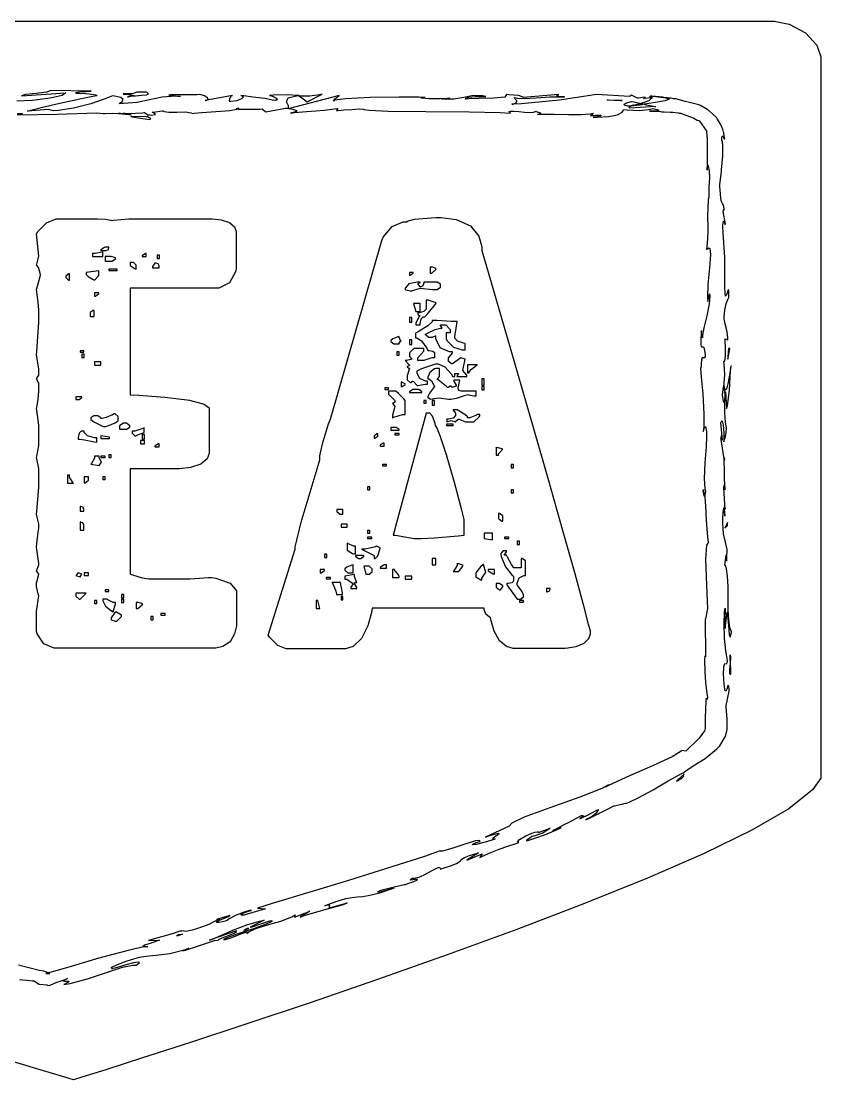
# Model space of a CAD drawing. Extents: x 114 to 248, y 19 to 327.
# Drawn here: x 179.5 to 240.2, y 19.1 to 99.5 of the extents above; entities that cross this region are included whole.
import ezdxf

# ---------------------------------------------------------------- set-up
doc = ezdxf.new("R2010")
doc.units = 0
doc.header["$MEASUREMENT"] = 0

msp = doc.modelspace()

# ---------------------------------------------------------------- linework, layer by layer
at = {"color": 40}
msp.add_lwpolyline([(128.094, 99.5193), (236.325, 99.5193), (236.704, 99.5193), (237.845, 99.2851), (239.089, 98.6427), (239.932, 97.6891), (240.242, 96.8128), (240.242, 96.5207), (240.242, 42.2974), (240.242, 42.2974), (240.242, 42), (239.603, 41.1067), (237.803, 39.6804), (235.002, 38.0601), (231.372, 36.2906), (227.076, 34.4138), (222.282, 32.4735), (217.154, 30.5125), (211.861, 28.575), (206.567, 26.705), (201.439, 24.9425), (196.645, 23.3329), (192.348, 21.9191), (188.718, 20.745), (185.918, 19.852), (184.117, 19.2857), (183.48, 19.0858), (183.48, 19.0858), (183.48, 19.0858), (182.813, 19.2829), (180.931, 19.8424), (178.007, 20.7243)], dxfattribs=at)
at = {"color": 232}
for points in [[(179.377, 26.6995), (179.587, 26.6926), (179.928, 26.6664), (180.342, 26.6182), (180.482, 26.5989), (180.835, 26.3522), (180.905, 26.344), (181.451, 26.2916), (181.504, 26.2819), (181.645, 26.2461), (181.681, 26.2819), (181.741, 26.3095), (182.164, 26.4763), (182.835, 26.7147), (183.021, 26.7753), (182.954, 26.7491), (182.754, 26.6568), (182.699, 26.6003), (182.783, 26.5851), (182.932, 26.5865), (183.075, 26.5837), (183.14, 26.5534), (183.052, 26.4721), (182.818, 26.3536), (182.739, 26.3178), (183.213, 26.4046), (184.62, 26.7725), (186.046, 27.2576), (187.194, 27.6435), (187.979, 27.7992), (188.243, 27.7992), (188.306, 27.8391), (188.481, 27.9907), (188.372, 28.0334), (188.022, 27.9728), (187.541, 27.8474), (187.034, 27.7027), (186.61, 27.5759), (186.377, 27.5125), (186.425, 27.5456), (186.443, 27.5525), (186.42, 27.5511), (186.343, 27.6145), (186.808, 27.8391), (187.559, 28.123), (188.123, 28.3104), (188.313, 28.3628), (188.474, 28.4082), (188.979, 28.4786), (189.755, 28.5447), (190.788, 28.6963), (191.874, 28.9581), (192.228, 29.0683), (192.174, 29.0518), (191.823, 28.9099), (191.771, 28.8919), (191.991, 28.936), (193.044, 29.2985), (194.186, 29.6595), (194.451, 29.7036), (194.547, 29.7753), (194.884, 29.9338), (195.327, 30.0839), (195.685, 30.2204), (195.85, 30.3554), (195.862, 30.4092), (193.815, 29.7036), (194.033, 29.7835), (194.673, 30.0605), (195.575, 30.4629), (196.628, 30.8653), (197.611, 31.1506), (197.944, 31.2208), (197.908, 31.1947), (197.506, 30.9838), (196.982, 30.7358), (196.886, 30.6917), (197.035, 30.7192), (197.714, 30.9397), (198.393, 31.1588), (198.544, 31.185), (198.526, 31.1065), (198.108, 30.9108), (197.133, 30.569), (195.943, 30.1749), (195.13, 29.869), (194.874, 29.7394), (195.03, 29.7574), (195.491, 29.9062), (196.191, 30.168), (196.674, 30.3306), (196.658, 30.2176), (196.638, 30.1983), (196.788, 30.3223), (197.335, 30.5773), (198.221, 30.8501), (199.233, 31.1506), (200.051, 31.473), (200.308, 31.6095), (200.272, 31.4331), (200.332, 31.4592), (200.773, 31.6494), (201.32, 31.8561), (201.436, 31.8905), (200.695, 31.4331), (200.986, 31.575), (202.489, 32.0063), (203.976, 32.4032), (204.258, 32.5258), (204.075, 32.4666), (203.521, 32.293), (203.105, 32.1813), (202.924, 32.1593), (202.896, 32.1951), (202.93, 32.2612), (202.944, 32.3233), (202.85, 32.3522), (202.635, 32.3288), (202.565, 32.315), (202.796, 32.4087), (203.502, 32.6678), (204.159, 32.8621), (204.637, 32.9503), (205.034, 32.9847), (205.45, 33.0206), (205.988, 33.1088), (206.744, 33.303), (207.555, 33.5607), (207.822, 33.6544), (207.709, 33.6117), (207.363, 33.5084), (206.856, 33.3816), (206.567, 33.3471), (206.71, 33.4546), (206.764, 33.478), (206.93, 33.5221), (207.825, 33.7482), (208.598, 33.9204), (208.704, 33.9369), (208.86, 33.9921), (209.327, 34.1629), (209.594, 34.2773), (209.605, 34.3118), (209.456, 34.2994), (209.247, 34.2704), (209.074, 34.2553), (209.037, 34.287), (209.182, 34.3738), (209.233, 34.3958), (209.369, 34.4069), (209.775, 34.5033), (210.216, 34.7004), (210.675, 34.9567), (211.124, 35.18), (211.278, 35.2419), (211.35, 35.1014), (211.542, 35.1593), (212.117, 35.3508), (212.56, 35.5286), (212.781, 35.6567), (212.888, 35.7586), (212.981, 35.8567), (213.169, 35.971), (213.555, 36.1237), (214.069, 36.2864), (214.242, 36.3361), (213.36, 35.771), (214.525, 36.2659), (214.348, 35.9833), (214.55, 36.0796), (215.163, 36.3541), (215.816, 36.6145), (216.476, 36.842), (217.102, 37.0445), (217.311, 37.1119), (217.281, 37.1119), (217.19, 37.174), (217.35, 37.3422), (217.782, 37.5888), (218.299, 37.8202), (218.476, 37.8876), (218.529, 37.9028), (218.695, 37.9374), (218.782, 37.9388), (218.792, 37.9155), (218.783, 37.889), (218.81, 37.8823), (218.93, 37.9194), (219.2, 38.0199), (219.556, 38.1593), (219.674, 38.2062), (219.595, 38.1455), (219.127, 37.8368), (218.448, 37.5984), (218.263, 37.5708), (218.254, 37.5543), (218.083, 37.4124), (217.892, 37.2717), (217.876, 37.254), (218.054, 37.2967), (218.582, 37.4632), (219.318, 37.7349), (219.994, 38.0132), (220.39, 38.184), (220.522, 38.2404), (220.468, 38.2242), (219.921, 38.0393), (219.887, 38.0298), (219.887, 38.0298), (220.234, 38.2062), (220.847, 38.523), (220.979, 38.5932), (221.12, 38.6651), (221.737, 38.9819), (222.074, 39.1583), (222.074, 39.1583), (222.112, 39.1654), (222.24, 39.128), (221.994, 38.9558), (221.933, 38.9117), (222.048, 38.9654), (222.557, 39.2247), (223.176, 39.5386), (223.344, 39.6173), (223.321, 39.5827), (223.264, 39.4712), (223.158, 39.3224), (222.906, 39.1266), (222.522, 38.9075), (222.39, 38.8415), (222.39, 38.8415), (222.721, 39.0013), (223.316, 39.3002), (223.449, 39.3707), (223.581, 39.4324), (224.177, 39.7288), (224.507, 39.8999), (224.507, 39.8999), (224.569, 39.8999), (224.759, 39.9478), (225.124, 40.0417), (225.41, 40.1091), (225.425, 40.0773), (225.425, 40.0763), (225.677, 40.1697), (226.412, 40.5253), (227.498, 41.1261), (228.65, 41.7932), (229.534, 42.2864), (229.835, 42.4395), (229.851, 42.4575), (230.005, 42.5813), (230.284, 42.7743), (230.364, 42.8265), (230.548, 42.9426), (231.453, 43.5021), (232.34, 44.2214), (232.517, 44.414), (232.561, 44.468), (232.974, 45.1376), (233.01, 45.2258), (233.026, 45.2699), (233.116, 45.7137), (233.116, 45.8611), (233.116, 45.9412), (233.116, 46.1186), (233.116, 46.1779), (233.116, 46.5145), (233.054, 47.4045), (233.046, 47.5188), (233.292, 48.6131), (233.288, 48.708), (233.258, 48.9906), (233.211, 49.0608), (233.154, 48.9437), (233.092, 48.7549), (233.031, 48.6131), (232.968, 48.6336), (232.913, 48.9356), (232.876, 49.4605), (232.869, 49.6355), (232.859, 49.8507), (232.872, 50.4941), (232.956, 50.7076), (233.066, 50.7037), (233.143, 50.8536), (233.15, 50.9062), (233.119, 51.0992), (233.033, 51.6791), (232.93, 52.6397), (232.893, 53.7393), (232.935, 54.6336), (232.974, 54.9271), (232.974, 54.7204), (232.96, 54.0992), (232.964, 53.4995), (232.974, 53.3756), (232.974, 53.3756), (233.116, 54.6104), (233.15, 54.3595), (233.229, 53.6014), (233.291, 52.9124), (233.353, 52.7209), (233.446, 53.0793), (233.469, 53.1992), (233.416, 53.2183), (233.324, 53.4568), (233.245, 54.0262), (233.214, 54.8047), (233.203, 55.6867), (233.193, 56.5686), (233.16, 57.3472), (233.083, 57.9162), (232.99, 58.1547), (232.94, 58.1723), (233.046, 58.9841), (233.046, 58.9195), (233.062, 58.7252), (233.08, 58.5502), (233.08, 58.4909), (233.113, 58.7086), (233.13, 59.3757), (233.004, 59.9239), (232.846, 60.5607), (232.788, 61.4165), (232.797, 61.7001), (232.803, 61.8201), (232.829, 62.1785), (232.872, 62.508), (232.922, 62.6195), (232.967, 62.4872), (232.974, 62.4417), (232.869, 64.0292), (232.869, 64.1022), (232.916, 64.3213), (232.946, 64.0221), (232.94, 63.923), (232.904, 66.3582), (232.904, 66.3222), (232.886, 66.4104), (232.78, 67.0676), (232.674, 67.7429), (232.657, 67.8395), (232.663, 67.8917), (232.693, 68.0462), (232.709, 67.9277), (232.726, 67.7305), (232.763, 67.6973), (232.763, 67.6973), (232.657, 69.0383), (232.665, 69.0728), (232.753, 69.1596), (232.828, 68.8414), (232.869, 68.2502), (232.875, 67.7305), (232.869, 67.5569), (232.908, 67.6575), (233.005, 67.9662), (233.063, 68.2971), (233.065, 68.5987), (233.032, 68.9197), (232.986, 69.3099), (232.952, 69.814), (232.952, 70.4854), (232.989, 71.1482), (233.01, 71.3673), (233.08, 70.0966), (233.15, 70.3005), (233.295, 71.4816), (233.389, 72.9809), (233.433, 73.3418), (233.416, 73.2882), (233.383, 73.1213), (233.32, 72.7699), (233.245, 72.3593), (233.168, 71.9624), (233.09, 71.6499), (233.015, 71.4925), (232.952, 71.5627), (232.909, 71.8386), (232.904, 71.9307), (232.912, 72.0369), (232.938, 72.6641), (232.895, 73.4674), (232.869, 73.6604), (232.893, 73.6604), (232.964, 73.7969), (233, 74.1673), (232.997, 74.7173), (232.979, 75.2217), (232.974, 75.3883), (233.186, 75.3181), (233.175, 75.4655), (233.127, 75.9079), (233.058, 76.2536), (232.982, 76.5182), (232.919, 76.7814), (232.904, 76.8696), (232.909, 77.0488), (232.953, 77.5864), (233.04, 78.044), (233.146, 78.329), (233.227, 78.4793), (233.256, 78.529), (233.258, 78.6486), (233.253, 79.0056), (233.226, 79.1393), (233.18, 79.0483), (233.124, 78.8554), (233.063, 78.679), (233.008, 78.6377), (232.964, 78.8539), (232.941, 79.2977), (232.94, 79.4452), (232.956, 79.834), (232.948, 81.5633), (232.832, 83.4334), (232.797, 83.8909), (232.804, 84.001), (232.85, 84.3305), (232.904, 84.2617), (232.956, 84.0602), (233.007, 84.0906), (233.01, 84.1015), (232.833, 85.0554), (232.833, 85.0953), (232.868, 85.2138), (232.904, 85.174), (232.904, 85.1598), (232.895, 85.2551), (232.839, 85.5334), (232.762, 85.659), (232.684, 85.8711), (232.629, 86.3438), (232.621, 86.5008), (232.585, 86.5449), (232.563, 87.0754), (232.665, 87.9217), (232.693, 88.1242), (232.701, 88.222), (232.788, 89.2888), (232.797, 89.3932), (232.797, 89.5533), (232.797, 89.91), (232.797, 90.0285), (232.797, 90.1086), (232.771, 90.3206), (232.763, 90.3471), (232.727, 90.4875), (232.727, 90.6639), (232.733, 90.7009), (232.78, 90.8057), (232.824, 90.7521), (232.833, 90.7341), (232.833, 90.7175), (232.869, 90.6776), (232.869, 90.6639), (232.869, 90.5937), (232.877, 90.5852), (232.93, 90.5852), (232.94, 90.5937), (232.93, 90.6544), (232.904, 90.836), (232.877, 91.0001), (232.869, 91.0526), (232.859, 91.0788), (232.806, 91.2827), (232.797, 91.2992), (232.788, 91.3172), (232.727, 91.4619), (232.727, 91.5099), (232.7, 91.5719), (232.4, 92.0764), (232.374, 92.111), (232.312, 92.1907), (231.757, 92.7104), (231.705, 92.7446), (231.651, 92.7806), (231.096, 93.1072), (231.033, 93.1333), (230.963, 93.1609), (230.055, 93.3993), (229.941, 93.4159), (229.941, 93.4159), (229.693, 93.4956), (229.234, 93.6103), (229.129, 93.6265), (229.049, 93.6265), (228.872, 93.6625), (228.812, 93.6625), (228.75, 93.6625), (228.582, 93.69), (228.564, 93.6985), (228.502, 93.6985), (228.317, 93.7327), (228.317, 93.7327), (228.418, 93.7175), (228.71, 93.6004), (228.414, 93.4681), (227.682, 93.3358), (226.995, 93.2367), (226.766, 93.2035), (226.862, 93.187), (227.664, 93.037), (227.718, 93.0271), (225.742, 92.921), (225.721, 92.9238), (225.672, 93.001), (225.945, 93.1072), (226.024, 93.1333), (225.989, 93.1252), (225.698, 93.0727), (225.672, 93.0631), (225.585, 93.0727), (225.327, 93.1291), (225.297, 93.2134), (225.498, 93.3111), (225.76, 93.3923), (225.848, 93.4159), (225.909, 93.4074), (226.5, 93.2836), (226.554, 93.2737), (226.676, 93.3097), (227.201, 93.4861), (227.408, 93.6886), (227.401, 93.6985), (227.365, 93.69), (226.827, 93.6364), (226.766, 93.6265), (226.8, 93.6364), (226.906, 93.7327), (226.906, 93.7327), (226.888, 93.7426), (226.698, 93.7246), (226.386, 93.672), (226.307, 93.6625), (225.848, 93.9091), (225.742, 93.8029), (223.168, 93.9451), (222.709, 93.8844), (220.384, 93.5221), (217.514, 93.2311), (216.782, 93.2035), (216.867, 93.2243), (217.117, 93.3319), (217.139, 93.4558), (217.034, 93.5867), (216.983, 93.7038), (216.994, 93.7327), (217.164, 93.6819), (217.712, 93.6445), (218.616, 93.6847), (219.653, 93.7588), (220.49, 93.7824), (220.769, 93.7687), (220.663, 93.774), (220.344, 93.8057), (220.186, 93.8569), (220.212, 93.9077), (220.311, 93.9394), (220.346, 93.9451), (217.628, 93.7327), (217.628, 93.7341), (217.285, 93.8788), (216.535, 93.9285), (216.359, 93.9451), (216.362, 93.9437), (216.25, 93.7563), (215.415, 93.6763), (214.275, 93.6431), (213.508, 93.617), (213.254, 93.5923), (213.246, 93.6046), (213.277, 93.6763), (213.501, 93.7521), (213.987, 93.8004), (214.6, 93.8086), (214.806, 93.8029), (214.574, 93.847), (213.859, 93.8611), (213.112, 93.7288), (212.365, 93.5909), (211.65, 93.5895), (211.42, 93.6265), (211.578, 93.6265), (212.019, 93.6544), (212.055, 93.6625), (211.873, 93.6378), (211.321, 93.6142), (210.498, 93.6184), (209.906, 93.6625), (209.867, 93.7327), (209.867, 93.7327), (210.185, 93.7327), (209.693, 93.7412), (208.22, 93.7436), (206.008, 93.7122), (204.147, 93.6198), (203.314, 93.5221), (203.236, 93.4501), (203.229, 93.4572), (203.381, 93.6502), (203.623, 93.8569), (203.659, 93.8749), (199.778, 92.8508), (199.81, 92.8744), (199.8, 93.0963), (199.645, 93.4021), (199.767, 93.69), (200.408, 93.8583), (200.624, 93.8749), (200.492, 93.8844), (199.707, 93.9147), (198.64, 93.8925), (198.367, 93.8749), (198.438, 93.8678), (198.646, 93.799), (198.878, 93.6681), (198.951, 93.5426), (198.803, 93.4861), (198.754, 93.4861), (198.571, 93.5246), (198.02, 93.6322), (197.586, 93.6942), (197.093, 93.7493), (196.408, 93.8417), (196.18, 93.8749), (196.231, 93.8678), (196.379, 93.774), (196.241, 93.6184), (195.852, 93.478), (195.436, 93.4159), (195.298, 93.4159), (195.331, 93.4339), (195.355, 93.6459), (195.487, 93.8622), (195.545, 93.8749), (193.463, 93.4861), (193.522, 93.4942), (193.694, 93.5729), (193.652, 93.7024), (193.417, 93.8389), (193.162, 93.9271), (193.076, 93.9451), (193.076, 93.9451), (192.874, 93.9161), (192.184, 93.9147), (191.349, 93.92), (190.853, 93.919), (190.712, 93.9091), (191.594, 93.8029), (191.245, 93.8142), (190.196, 93.7465), (189.252, 93.5535), (188.313, 93.3524), (187.279, 93.2699), (186.936, 93.2737), (186.992, 93.2889), (187.146, 93.3827), (187.245, 93.5577), (187.065, 93.7313), (186.599, 93.8308), (186.443, 93.8389), (186.311, 93.7867), (185.812, 93.5937), (184.784, 93.2476), (183.467, 92.9171), (182.341, 92.7365), (181.963, 92.7104), (181.574, 92.8165), (179.987, 92.6744), (180.233, 92.7544), (181.016, 92.9626), (182.434, 93.3016), (183.95, 93.6279), (184.945, 93.8209), (185.279, 93.8749), (185.17, 93.8886), (184.847, 93.9408), (184.661, 93.9849), (184.395, 94.0082), (183.894, 94.0153), (183.727, 94.0153), (183.703, 94.0209), (183.648, 94.0883), (183.956, 94.1433), (184.42, 94.1793), (184.719, 94.1917), (184.82, 94.1917), (181.751, 94.2619), (181.751, 94.2619), (181.443, 94.1172), (180.639, 94.0248), (179.836, 93.9451), (179.528, 93.8389), (179.528, 93.8389), (182.879, 94.0855), (182.884, 94.0774), (182.602, 93.8773), (181.693, 93.6625), (180.353, 93.5013), (179.178, 93.4448)], [(179.202, 92.4098), (182.266, 92.4595), (185.208, 92.5601), (185.738, 92.498), (185.87, 92.516), (186.443, 92.5382), (186.945, 92.5079), (187.042, 92.498), (187.007, 92.498), (186.928, 92.498), (186.902, 92.498), (186.954, 92.498), (187.073, 92.498), (187.113, 92.498), (187.175, 92.4899), (187.683, 92.4278), (187.854, 92.4278), (187.801, 92.4373), (187.363, 92.498), (187.219, 92.498), (187.632, 92.498), (188.718, 92.5601), (188.877, 92.5682), (189.125, 92.3918), (189.125, 92.3918), (189.265, 92.3918), (189.265, 92.3918), (189.37, 92.3809), (189.697, 92.4197), (189.512, 92.5738), (189.442, 92.6042), (189.52, 92.6137), (190.199, 92.7019), (190.253, 92.7104), (190.353, 92.6539), (190.725, 92.6028), (191.332, 92.6179), (191.973, 92.6264), (192.417, 92.5601), (192.546, 92.498), (192.651, 92.534), (193.209, 92.5809), (194.283, 92.644), (195.344, 92.7421), (195.88, 92.8426), (195.968, 92.921), (195.976, 92.9128), (196.042, 92.8744), (195.881, 92.8508), (195.828, 92.8508), (195.994, 92.8426), (197.652, 92.8342), (197.802, 92.8508), (198.085, 92.6401), (199.566, 92.921), (199.708, 92.9005), (200.138, 92.8275), (200.434, 92.7421), (200.394, 92.6497), (200.065, 92.5558), (199.955, 92.534), (200.261, 92.5682), (201.181, 92.6592), (201.885, 92.7104), (202.523, 92.7626), (203.295, 92.8522), (203.553, 92.8867), (203.447, 92.7446), (203.586, 92.7446), (204.005, 92.771), (204.611, 92.8204), (205.162, 92.8494), (205.467, 92.8426), (205.563, 92.8165), (205.933, 92.746), (207.388, 92.6881), (210.246, 92.662), (213.54, 92.6426), (215.893, 92.5848), (216.676, 92.534), (216.637, 92.5558), (216.54, 92.6497), (216.642, 92.691), (216.916, 92.6814), (217.297, 92.644), (217.72, 92.6028), (218.119, 92.5795), (218.427, 92.596), (218.568, 92.644), (218.582, 92.6744), (218.627, 92.6525), (218.776, 92.607), (218.955, 92.552), (218.983, 92.4966), (218.787, 92.4401), (218.722, 92.4278), (219.043, 92.4458), (220.013, 92.4553), (221.064, 92.4292), (222.001, 92.4292), (222.72, 92.4913), (222.956, 92.534), (222.956, 92.534), (222.849, 92.4154), (222.743, 92.3216), (222.743, 92.3216), (222.778, 92.3315), (223.122, 92.3671), (223.501, 92.3671), (223.555, 92.3576), (223.555, 92.3576), (223.453, 92.2874), (223.034, 92.2334), (222.956, 92.2154), (223.249, 92.2154), (224.132, 92.2708), (224.808, 92.4112), (225.139, 92.6042), (225.256, 92.7597), (225.285, 92.8165), (225.531, 92.782), (226.5, 92.7322), (227.329, 92.8426), (227.506, 92.8867), (227.572, 92.8673), (227.779, 92.8151), (227.947, 92.7544), (227.823, 92.7089), (227.373, 92.6786), (227.225, 92.6744), (227.462, 92.6744), (228.071, 92.6497), (228.177, 92.6401), (228.344, 92.6401), (228.793, 92.6137), (228.847, 92.6042), (229.005, 92.6042), (229.428, 92.5435), (229.482, 92.534), (229.587, 92.5174), (230.469, 92.2087), (230.54, 92.1812), (230.601, 92.1466), (230.848, 92.009), (230.989, 91.9607), (230.999, 91.9688), (231.007, 91.9522), (231.254, 91.6259), (231.282, 91.5818), (231.308, 91.5472), (231.519, 91.2386), (231.528, 91.229), (231.555, 91.1669), (231.607, 90.5235), (231.599, 90.4515), (231.599, 90.285), (231.599, 89.9086), (231.599, 89.7819), (231.599, 89.6137), (231.599, 89.1081), (231.599, 88.423), (231.599, 88.1944), (231.635, 88.6174), (231.685, 88.5102), (231.764, 88.1475), (231.779, 87.6046), (231.747, 86.9417), (231.734, 86.3205), (231.739, 86.1138), (231.705, 86.148), (231.688, 85.9317), (231.647, 85.2812), (231.628, 84.7273), (231.632, 84.3827), (231.647, 84.1431), (231.661, 83.9047), (231.659, 83.5642), (231.63, 83.0185), (231.581, 82.3764), (231.563, 82.1612), (231.739, 82.3034), (231.819, 82.2484), (231.856, 81.7894), (231.783, 80.7738), (231.669, 79.5002), (231.641, 78.5315), (231.669, 78.2105), (231.775, 78.8098), (231.804, 78.6239), (231.756, 78.0383), (231.577, 77.1342), (231.363, 76.2303), (231.253, 75.6528), (231.246, 75.4585), (231.246, 75.4585), (231.21, 75.5826), (231.184, 75.9629), (231.176, 76.0236), (231.159, 75.8529), (231.123, 75.3389), (231.119, 74.9653), (231.152, 74.8111), (231.21, 74.7808), (231.28, 74.7808), (231.353, 74.7145), (231.415, 74.4911), (231.453, 74.1331), (231.458, 74.0131), (231.448, 73.987), (231.363, 73.9278), (231.258, 73.9606), (231.174, 73.8353), (231.14, 73.4138), (231.14, 73.2716), (231.112, 73.1312), (231.152, 72.4863), (231.267, 71.1867), (231.363, 69.6958), (231.36, 68.6689), (231.316, 68.3327), (231.334, 68.3948), (231.389, 68.5793), (231.453, 68.7172), (231.509, 68.6361), (231.553, 68.3299), (231.563, 68.2265), (231.57, 67.9633), (231.527, 67.171), (231.435, 65.9652), (231.389, 64.7802), (231.432, 64.0235), (231.492, 63.7826), (231.483, 63.748), (231.437, 63.5702), (231.422, 63.5702), (231.437, 63.3483), (231.476, 62.6816), (231.537, 61.6095), (231.61, 60.609), (231.669, 60.0784), (231.705, 59.9362), (231.555, 59.7158), (231.487, 58.6507), (231.555, 56.6829), (231.635, 54.8873), (231.489, 54.1143), (231.458, 54.1154), (231.492, 51.223), (231.422, 51.2932), (231.417, 51.0011), (231.425, 50.1191), (231.474, 49.2746), (231.55, 48.6558), (231.614, 48.2794), (231.635, 48.1542), (231.63, 48.102), (231.581, 47.9474), (231.537, 48.0755), (231.528, 48.084), (231.519, 47.9171), (231.466, 46.5667), (231.458, 46.4605), (231.458, 46.3116), (231.458, 45.974), (231.458, 45.8611), (231.458, 45.8445), (231.458, 45.7909), (231.458, 45.7909), (231.458, 45.7549), (231.458, 45.7288), (231.422, 45.6696), (231.422, 45.6487), (231.395, 45.6046), (230.989, 45.0413), (230.929, 44.9792), (230.867, 44.9185), (230.081, 44.1494), (229.975, 44.0612), (229.694, 44.0972), (229.64, 44.045), (228.943, 43.6383), (227.788, 43.0925), (227.506, 42.9687), (227.232, 42.8459), (225.716, 42.1792), (224.164, 41.4609), (223.873, 41.311), (223.873, 41.3551), (224.076, 41.4609), (224.12, 41.4874), (223.594, 41.2143), (221.933, 40.55), (219.644, 39.7577), (217.705, 39.0469), (216.764, 38.5851), (216.57, 38.3466), (214.771, 37.5349), (214.939, 37.5931), (215.451, 37.7529), (215.76, 37.8217), (215.799, 37.7832), (215.67, 37.677), (215.476, 37.5447), (215.316, 37.4276), (215.294, 37.3641), (215.458, 37.3821), (215.511, 37.3944), (215.327, 37.3172), (214.751, 37.1327), (214.06, 36.9672), (213.76, 36.9535), (214.064, 37.109), (214.172, 37.1479), (214.348, 37.1821), (214.355, 37.1934), (214.31, 37.2745), (214.012, 37.2318), (213.537, 37.0967), (212.963, 36.9094), (212.372, 36.7136), (211.847, 36.5485), (211.467, 36.4561), (211.315, 36.467), (211.314, 36.4765), (210.131, 36.0634), (204.276, 34.2029), (198.56, 32.4831), (197.449, 32.1386), (198.049, 32.0669), (196.497, 31.6095), (196.434, 31.5998), (196.241, 31.5902), (196.175, 31.6398), (196.392, 31.7638), (196.839, 31.9195), (196.99, 31.9622), (196.85, 31.9553), (196.435, 31.8368), (195.836, 31.5874), (195.354, 31.3325), (195.156, 31.2222), (195.156, 31.185), (195.005, 31.1478), (194.55, 31.0472), (194.328, 31.0334), (194.389, 31.1051), (194.626, 31.2305), (194.936, 31.371), (195.216, 31.4937), (195.359, 31.5612), (195.286, 31.5461), (195.263, 31.5378), (194.345, 31.2567), (194.557, 31.2911), (194.447, 31.2429), (194.122, 31.0803), (193.754, 30.8956), (193.267, 30.6972), (192.675, 30.5029), (192.476, 30.445), (192.367, 30.4188), (192.035, 30.3596), (191.871, 30.3706), (191.805, 30.4009), (191.698, 30.3857), (191.665, 30.3747), (191.665, 30.3747), (191.558, 30.3706), (191.24, 30.2686), (191.135, 30.2328), (189.159, 29.6692), (190.007, 29.7036), (189.851, 29.6388), (189.371, 29.4735), (188.877, 29.3122), (188.727, 29.2227), (189.025, 29.2075), (189.125, 29.2103), (188.806, 29.1937), (187.613, 28.9209), (185.401, 28.32), (183.111, 27.6531), (181.787, 27.27), (181.364, 27.1639), (181.442, 27.1639), (181.62, 27.1639), (181.681, 27.1639), (181.627, 27.1818), (181.213, 27.332), (181.187, 27.3403), (180.869, 27.4023), (179.29, 27.795)], [(179.232, 92.498), (179.6, 92.498), (179.564, 92.4814), (179.184, 92.4595)]]:
    msp.add_lwpolyline(points, dxfattribs=at)
for points in [[(189.019, 94.1215), (188.835, 94.1296), (188.286, 94.1201), (188.083, 94.0551), (187.906, 93.9973), (187.416, 94.0043), (187.255, 94.0153), (187.255, 94.0153), (187.275, 93.974), (187.642, 93.9408), (188.009, 93.9024), (188.031, 93.8389), (188.031, 93.8389), (188.179, 93.8569), (188.631, 93.8939), (189.027, 93.9285), (189.171, 93.9892), (189.061, 94.0964), (189.019, 94.1215)], [(188.031, 93.8389), (187.915, 93.8389), (187.606, 93.7782), (187.572, 93.7687), (187.632, 93.7782), (187.93, 93.8389), (188.031, 93.8389)], [(202.354, 93.9793), (202.168, 93.9352), (201.422, 93.8308), (200.765, 93.8308), (200.624, 93.8389), (201.224, 93.3799), (202.354, 93.9793)], [(224.014, 93.5221), (224.084, 93.5397), (225.027, 93.5041), (225.142, 93.4861), (224.86, 93.4861), (224.119, 93.5136), (224.014, 93.5221)], [(227.225, 93.7687), (227.251, 93.7602), (227.365, 93.6872), (227.365, 93.6625), (227.389, 93.6696), (227.452, 93.7161), (227.281, 93.7616), (227.225, 93.7687)], [(227.295, 93.8389), (228.283, 93.7327), (228.229, 93.7426), (227.4, 93.8308), (227.295, 93.8389)], [(226.73, 93.2035), (226.676, 93.2035), (226.558, 93.2395), (226.519, 93.2395), (226.475, 93.2311), (226.034, 93.1072), (225.99, 93.0974), (226.05, 93.1072), (226.668, 93.1954), (226.73, 93.2035)], [(187.818, 92.2874), (187.963, 92.2609), (188.397, 92.1812), (188.907, 92.093), (189.252, 92.0598), (189.335, 92.111), (189.335, 92.111), (189.089, 92.2514), (188.965, 92.2433), (187.906, 92.2789), (187.818, 92.2874)], [(233.327, 74.6125), (233.256, 74.6827), (233.238, 74.6485), (233.194, 74.3797), (233.186, 73.9733), (233.186, 73.8367), (233.327, 74.6125)], [(232.869, 71.8605), (232.877, 71.7723), (232.938, 71.1648), (232.93, 70.5915), (232.904, 70.5196), (232.85, 70.6258), (232.78, 71.1246), (232.851, 71.7116), (232.869, 71.8605)], [(232.94, 66.252), (232.869, 66.3582), (232.876, 66.3085), (232.916, 66.1596), (232.94, 66.2298), (232.94, 66.252)], [(231.282, 63.923), (231.29, 63.8447), (231.362, 63.464), (231.386, 63.464), (231.377, 63.5522), (231.346, 63.8528), (231.282, 63.923), (231.282, 63.923)], [(232.904, 62.4417), (232.94, 61.9125), (232.94, 62.0448), (232.912, 62.4156), (232.904, 62.4417)], [(233.15, 61.2069), (233.15, 61.4193), (232.94, 60.9946), (233.15, 61.2069)], [(233.398, 49.9181), (233.398, 50.2804), (233.363, 51.0949), (233.363, 51.3652), (233.373, 51.2025), (233.363, 50.7076), (233.313, 50.2324), (233.298, 49.9607), (233.381, 49.911), (233.398, 49.9181)], [(229.765, 42.2271), (229.27, 41.7682), (229.381, 41.8317), (229.713, 42.0342), (229.833, 42.1446), (229.795, 42.1802), (229.762, 42.2204), (229.765, 42.2271)], [(229.871, 42.3333), (229.835, 42.2974), (229.825, 42.2892), (229.799, 42.2437), (229.799, 42.2271), (229.871, 42.3333)], [(196.78, 30.5856), (196.752, 30.5856), (196.693, 30.5856), (196.674, 30.5856), (196.616, 30.5552), (196.446, 30.4574), (196.421, 30.4271), (196.549, 30.4767), (196.722, 30.558), (196.78, 30.5856)], [(191.452, 30.1267), (191.771, 30.1625), (191.681, 30.1308), (191.412, 30.0385), (191.292, 30.0137), (191.332, 30.0536), (191.422, 30.1088), (191.452, 30.1267)]]:
    msp.add_lwpolyline(points, close=True, dxfattribs=at)
at = {"color": 32}
for points in [[(182.386, 84.4903), (185.068, 84.4903), (185.286, 84.4903), (185.94, 84.4642), (186.309, 84.4021), (186.337, 84.3841), (186.513, 84.4021), (187.678, 84.4903), (188.067, 84.4903), (193.781, 84.4903), (194.006, 84.4903), (194.681, 84.4243), (195.319, 84.2257), (195.701, 83.8951), (195.828, 83.5477), (195.828, 83.4319), (195.828, 80.7861), (195.792, 80.5311), (195.323, 79.6272), (194.51, 79.2346), (194.24, 79.2346), (187.784, 79.2346), (187.784, 71.1207), (188.443, 71.0928), (190.417, 70.9553), (192.29, 70.7238), (193.409, 70.4261), (193.781, 70.153), (193.781, 70.0624), (193.781, 66.8154), (193.781, 66.6778), (193.621, 66.2601), (193.146, 65.8594), (192.352, 65.611), (191.518, 65.5175), (191.242, 65.5105), (187.784, 65.5105), (187.784, 57.5028), (187.95, 57.4421), (188.682, 57.234), (189.199, 57.15), (189.371, 57.15), (191.771, 57.15), (192.316, 57.15), (193.737, 57.2396), (193.958, 57.2562), (194.274, 57.2121), (195.385, 56.829), (195.862, 56.2501), (195.862, 56.0557), (195.862, 53.7986), (195.85, 53.5891), (195.711, 52.9664), (195.363, 52.3709), (194.824, 52.0139), (194.279, 51.8943), (194.098, 51.8943), (182.246, 51.8943), (181.991, 51.8943), (181.226, 52.2168), (180.719, 52.9788), (180.658, 53.1992), (180.658, 54.2918), (180.658, 54.6806), (180.807, 55.7128), (180.835, 55.8451), (180.807, 55.9167), (180.658, 56.5781), (180.658, 56.7972), (180.658, 56.8565), (180.706, 57.0315), (180.807, 57.4065), (180.835, 57.5028), (180.658, 57.7494), (180.835, 58.2083), (180.835, 58.3269), (180.785, 58.6811), (180.684, 59.3729), (180.658, 59.5492), (180.684, 59.7972), (180.785, 60.6834), (180.835, 60.9974), (180.835, 61.1008), (180.835, 61.3392), (180.684, 61.9386), (180.658, 62.0529), (180.684, 62.2833), (180.835, 64.0955), (180.835, 64.6987), (180.835, 65.2639), (180.835, 65.538), (180.684, 66.2795), (180.658, 66.3582), (180.684, 66.464), (180.835, 67.2842), (180.835, 67.5569), (180.835, 68.4029), (180.835, 68.8277), (180.684, 69.9643), (180.658, 70.0966), (180.684, 70.1947), (180.785, 70.7679), (180.835, 71.4294), (180.835, 71.6499), (180.835, 71.8605), (180.835, 71.9847), (180.684, 72.3209), (180.658, 72.3554), (180.684, 72.3911), (180.835, 72.6295), (180.835, 72.7082), (180.835, 73.0705), (180.684, 74.0488), (180.658, 74.1535), (180.684, 74.4361), (180.835, 76.659), (180.835, 77.3987), (180.835, 77.5836), (180.785, 78.136), (180.684, 78.97), (180.658, 79.1626), (180.684, 79.2067), (180.947, 80.1165), (180.975, 80.2569), (180.947, 80.3811), (180.815, 80.7956), (180.697, 80.9625), (180.658, 80.9625), (180.835, 81.6681), (180.658, 83.3617), (180.773, 83.5477), (181.428, 84.2038), (182.146, 84.4903), (182.386, 84.4903)], [(211.031, 84.5965), (211.408, 84.5965), (212.539, 84.4391), (213.619, 83.9668), (214.27, 83.1825), (214.489, 82.3641), (214.489, 82.091), (214.97, 80.439), (216.411, 75.4793), (218.08, 69.7177), (219.493, 64.8063), (220.649, 60.7494), (221.549, 57.5441), (222.192, 55.1931), (222.58, 53.6981), (222.709, 53.2183), (222.709, 53.0571), (222.709, 52.9399), (222.589, 52.5872), (222.232, 52.2333), (221.637, 51.992), (221.012, 51.8763), (220.803, 51.8583), (217.029, 51.8583), (216.861, 51.8583), (216.359, 52.0044), (215.828, 52.4454), (215.43, 53.1841), (215.204, 53.9598), (215.158, 54.2216), (215.079, 54.2396), (214.792, 54.4558), (214.665, 54.81), (214.665, 54.9271), (206.163, 54.9271), (206.103, 54.5867), (205.825, 53.5795), (205.343, 52.608), (204.714, 52.021), (204.134, 51.8223), (203.942, 51.8223), (199.849, 51.8223), (199.636, 51.8223), (199.001, 52.0869), (198.375, 52.7043), (198.261, 52.8807), (200.308, 59.4071), (200.308, 59.5782), (200.426, 60.0893), (200.779, 61.4454), (201.363, 63.4767), (201.972, 65.5066), (202.178, 66.1818), (202.178, 66.4877), (202.384, 67.4028), (202.855, 68.9158), (202.988, 69.2848), (206.904, 82.8668), (207, 83.1053), (207.67, 83.9308), (208.523, 84.2779), (208.808, 84.2779), (208.817, 84.322), (209.378, 84.4779), (210.661, 84.5799), (211.031, 84.5965)], [(185.561, 82.091), (185.878, 82.091), (185.933, 82.091), (186.098, 82.1489), (186.16, 82.2911), (186.16, 82.3376), (185.878, 82.3376), (185.824, 82.3295), (185.561, 82.1517), (185.561, 82.091)], [(184.926, 81.8804), (184.926, 81.6321), (185.702, 81.6321), (185.702, 81.9848), (185.657, 81.9686), (185.108, 81.8804), (184.926, 81.8804)], [(185.878, 81.6321), (185.878, 81.2793), (186.337, 81.2793), (186.416, 81.2793), (186.655, 81.4656), (186.655, 81.5277), (186.337, 81.6321), (185.878, 81.6321)], [(188.7, 81.6321), (188.983, 81.6321), (188.983, 81.8804), (188.939, 81.872), (188.7, 81.6928), (188.7, 81.6321)], [(189.83, 81.4917), (190.007, 81.4917), (190.007, 81.7383), (189.83, 81.7383), (189.83, 81.4917)], [(184.433, 80.4333), (184.433, 80.3271), (184.433, 80.2763), (184.591, 80.1204), (184.962, 79.8876), (185.068, 79.834), (185.385, 80.1867), (185.385, 80.5395), (184.433, 80.4333)], [(186.16, 80.5737), (186.796, 80.5737), (186.796, 80.6799), (186.16, 80.6799), (186.16, 80.5737)], [(187.784, 81.1389), (187.784, 81.0327), (187.784, 80.9445), (188.163, 80.7074), (188.243, 80.6799), (188.243, 80.9265), (188.243, 80.9886), (188.031, 81.1749), (187.96, 81.1749), (187.784, 81.1749), (187.784, 81.1389)], [(189.654, 81.1389), (189.478, 80.8923), (189.478, 80.7861), (189.971, 80.7861), (189.971, 80.8923), (189.979, 80.935), (189.905, 81.0824), (189.716, 81.1389), (189.654, 81.1389)], [(210.572, 80.8221), (210.572, 80.3631), (210.687, 80.3631), (210.987, 80.6552), (211.031, 80.7159), (210.749, 80.8221), (210.572, 80.8221)], [(182.879, 80.0806), (182.888, 80.0365), (183.093, 79.834), (183.162, 79.834), (183.162, 80.3271), (183.118, 80.319), (182.879, 80.1412), (182.879, 80.0806)], [(208.668, 79.1284), (208.72, 79.1118), (209.051, 79.0222), (209.161, 79.0222), (209.797, 79.2346), (210.749, 79.1284), (211.031, 79.1284), (211.11, 79.1284), (211.35, 79.3143), (211.35, 79.375), (211.35, 79.4812), (211.35, 79.5348), (211.11, 79.6918), (211.031, 79.6918), (210.079, 79.6918), (210.079, 79.6258), (210.003, 79.4233), (209.848, 79.339), (209.797, 79.339), (209.62, 79.5874), (209.664, 79.5874), (209.797, 79.6657), (209.797, 79.6918), (209.611, 79.7017), (208.955, 79.5694), (208.668, 79.2385), (208.668, 79.1284)], [(208.985, 80.4333), (208.985, 80.221), (209.055, 80.221), (209.267, 80.3811), (209.267, 80.4333), (208.985, 80.4333)], [(185.068, 78.8818), (185.068, 78.6335), (185.146, 78.6335), (185.385, 78.8197), (185.385, 78.8818), (185.068, 78.8818)], [(209.303, 78.0701), (209.48, 77.4707), (209.797, 77.4707), (209.797, 78.0701), (209.303, 78.0701)], [(210.256, 78.3167), (210.256, 77.7173), (210.256, 77.651), (210.096, 77.4485), (209.739, 77.3645), (209.62, 77.3645), (209.62, 77.2583), (209.62, 77.2322), (209.752, 77.1521), (209.797, 77.1521), (209.743, 77.0738), (209.48, 76.6039), (209.48, 76.4466), (209.797, 76.4466), (209.797, 76.5584), (209.871, 76.8932), (210.027, 77.046), (210.079, 77.046), (210.158, 77.046), (210.396, 77.3105), (210.899, 77.9279), (211.031, 78.1043), (210.943, 78.1403), (210.426, 78.3167), (210.256, 78.3167)], [(184.749, 77.3285), (184.749, 77.0819), (185.032, 77.0819), (185.032, 77.5409), (184.96, 77.5409), (184.749, 77.3825), (184.749, 77.3285)], [(210.715, 76.7652), (210.715, 76.6657), (210.396, 76.3683), (209.655, 75.9174), (209.444, 75.8112), (209.444, 75.4585), (209.562, 75.4585), (209.919, 75.2217), (210.316, 74.6661), (210.396, 74.5063), (210.487, 74.5063), (210.763, 74.4541), (210.891, 74.3356), (210.891, 74.2957), (210.891, 73.9429), (210.687, 73.9429), (210.149, 73.7665), (210.079, 73.7306), (209.62, 73.7306), (209.62, 73.9429), (210.079, 74.4361), (210.079, 74.6485), (209.444, 74.6485), (209.328, 74.6485), (209.029, 74.3574), (208.985, 74.2957), (208.985, 74.0473), (209.161, 73.8367), (209.108, 73.8202), (208.777, 73.7306), (208.668, 73.7306), (208.985, 73.3778), (208.985, 73.3517), (208.853, 73.2716), (208.808, 73.2716), (208.808, 73.2455), (208.941, 73.1654), (208.985, 73.1654), (208.808, 72.566), (208.808, 72.3194), (208.817, 72.2753), (209.048, 72.0729), (209.127, 72.0729), (209.127, 72.1004), (209.232, 72.179), (209.267, 72.179), (209.586, 71.8263), (209.63, 71.8439), (210.178, 71.9307), (210.362, 71.9307), (210.362, 72.179), (210.214, 72.179), (209.775, 72.3607), (209.586, 72.7534), (209.586, 72.8846), (209.586, 72.9439), (209.933, 73.1188), (210.759, 73.4138), (210.997, 73.484), (211.168, 73.484), (211.683, 73.2455), (212.178, 72.6902), (212.266, 72.5318), (212.442, 72.5318), (212.442, 72.7424), (212.725, 72.7424), (212.585, 72.5318), (213.36, 72.5318), (213.36, 72.6362), (213.042, 72.989), (213.218, 73.8367), (212.901, 73.9429), (212.266, 73.484), (212.186, 73.484), (211.949, 73.6699), (211.949, 73.7306), (211.949, 73.9429), (212.266, 74.2957), (212.266, 74.4001), (212.028, 74.4001), (211.314, 74.6965), (210.997, 75.3745), (210.997, 75.6006), (210.715, 75.4944), (210.538, 75.4944), (210.458, 75.4944), (210.22, 75.6804), (210.22, 75.741), (210.352, 75.8211), (210.934, 76.091), (211.351, 76.2), (211.49, 76.2), (211.314, 76.4466), (211.631, 76.4466), (211.745, 76.4466), (212.046, 76.1559), (212.09, 76.0938), (212.09, 75.8472), (211.773, 75.8472), (211.773, 75.3883), (211.843, 75.2479), (212.35, 74.7543), (213.001, 74.5423), (213.218, 74.5423), (213.218, 75.0355), (213.086, 75.0535), (212.631, 75.2119), (212.442, 75.4242), (212.442, 75.4944), (212.442, 75.5883), (212.491, 75.8694), (212.591, 76.5168), (212.619, 76.6932), (212.302, 76.6932), (212.152, 76.7031), (211.073, 76.7652), (210.715, 76.7652)], [(208.985, 76.659), (209.161, 76.659), (209.161, 77.0117), (208.985, 77.0117), (208.985, 76.659)], [(207.574, 75.2119), (207.582, 75.1777), (207.814, 75.0013), (207.892, 75.0013), (208.209, 75.0013), (208.209, 75.0549), (208.315, 75.2119), (208.351, 75.2119), (208.323, 75.256), (208.209, 75.4874), (208.209, 75.5646), (208.103, 75.5385), (207.732, 75.3883), (207.574, 75.256), (207.574, 75.2119)], [(208.985, 74.9653), (209.161, 74.9653), (209.161, 75.3181), (208.985, 75.3181), (208.985, 74.9653)], [(183.974, 74.3659), (184.256, 74.3659), (184.256, 74.4721), (183.974, 74.4721), (183.974, 74.3659)], [(184.114, 73.9771), (184.29, 73.9771), (184.29, 74.2237), (184.114, 74.2237), (184.114, 73.9771)], [(208.033, 74.1535), (208.209, 74.1535), (208.209, 74.4001), (208.033, 74.4001), (208.033, 74.1535)], [(185.068, 73.3778), (185.561, 73.3778), (185.561, 73.6244), (185.068, 73.6244), (185.068, 73.3778)], [(213.395, 73.4138), (213.395, 72.8126), (213.537, 72.8126), (213.537, 72.8818), (213.695, 73.0871), (214.066, 73.3517), (214.172, 73.4138), (213.395, 73.4138)], [(210.396, 72.3554), (210.461, 72.3554), (210.655, 72.2009), (210.855, 71.8524), (210.891, 71.7543), (210.811, 71.658), (210.523, 71.253), (210.396, 70.9951), (210.396, 70.9083), (210.44, 70.9083), (210.572, 70.8297), (210.572, 70.8021), (211.208, 70.9083), (211.983, 70.8021), (212.127, 70.8021), (212.561, 70.8865), (213.262, 71.0942), (213.431, 71.1549), (213.475, 71.1383), (213.917, 71.0487), (214.066, 71.0487), (214.066, 71.4015), (212.972, 71.4015), (212.917, 71.4015), (212.751, 71.4597), (212.689, 71.603), (212.689, 71.6499), (212.831, 72.2492), (212.372, 72.2492), (212.372, 72.1431), (212.398, 72.1085), (212.549, 71.8704), (212.549, 71.7903), (212.232, 71.6841), (212.232, 71.7116), (212.1, 71.7903), (212.055, 71.7903), (212.055, 71.7642), (211.923, 71.6841), (211.879, 71.6841), (211.817, 71.7723), (211.172, 72.2672), (211.102, 72.2835), (211.278, 72.5318), (211.278, 73.1312), (210.997, 73.1312), (210.891, 73.0966), (210.537, 72.8363), (210.396, 72.4764), (210.396, 72.3554)], [(207.117, 71.5437), (207.397, 71.5437), (207.397, 71.6499), (207.117, 71.6499), (207.117, 71.5437)], [(208.351, 72.1071), (208.351, 71.7543), (208.43, 71.7543), (208.668, 71.9145), (208.668, 71.9667), (208.351, 72.1071)], [(214.489, 71.8605), (214.665, 71.8605), (214.665, 72.3554), (214.489, 72.3554), (214.489, 71.8605)], [(214.489, 71.5077), (214.665, 71.5077), (214.665, 71.7543), (214.489, 71.7543), (214.489, 71.5077)], [(183.657, 70.9785), (183.657, 70.7679), (183.833, 70.7679), (183.903, 70.7679), (184.114, 70.9263), (184.114, 70.9785), (183.657, 70.9785)], [(207.397, 71.4015), (207.397, 71.1909), (207.892, 70.696), (207.892, 70.5915), (207.892, 70.5651), (207.76, 70.4854), (207.716, 70.4854), (207.892, 70.2388), (207.865, 70.1506), (207.716, 69.5812), (207.716, 69.391), (207.804, 69.4351), (208.452, 69.6376), (208.668, 69.6376), (208.668, 70.696), (208.57, 70.8201), (208.173, 71.235), (207.963, 71.4015), (207.892, 71.4015), (207.397, 71.4015)], [(208.985, 71.2971), (209.939, 71.2971), (209.939, 71.3588), (209.699, 71.5437), (209.62, 71.5437), (209.303, 71.5437), (209.249, 71.5352), (208.985, 71.3574), (208.985, 71.2971)], [(210.079, 70.4854), (210.256, 70.4854), (210.256, 70.696), (210.079, 70.696), (210.079, 70.4854)], [(210.715, 70.3432), (210.891, 70.3432), (210.891, 70.696), (210.715, 70.696), (210.715, 70.3432)], [(212.302, 69.9562), (212.478, 69.7438), (212.478, 69.6376), (212.478, 69.5717), (212.319, 69.3692), (211.962, 69.2848), (211.843, 69.2848), (211.843, 69.0742), (212.16, 69.1804), (212.478, 69.0742), (212.487, 69.1099), (212.692, 69.2848), (212.761, 69.2848), (213.254, 69.0742), (213.713, 69.0742), (213.872, 69.0742), (214.286, 69.4545), (214.348, 69.5332), (214.348, 69.6376), (214.172, 69.6376), (214.084, 69.5935), (213.567, 69.391), (213.395, 69.391), (213.395, 69.4503), (213.204, 69.6253), (212.751, 69.9202), (212.619, 69.9904), (212.302, 69.9904), (212.302, 69.9562)], [(185.561, 69.3208), (185.561, 69.3745), (185.323, 69.5332), (185.244, 69.5332), (185.068, 69.5332), (185.014, 69.5247), (184.785, 69.372), (184.785, 69.3208), (184.785, 69.263), (185.022, 69.088), (185.578, 68.7931), (185.738, 68.7215), (185.914, 68.7215), (186.072, 68.7751), (186.628, 69.0079), (186.866, 69.1638), (186.866, 69.2146), (186.866, 69.427), (186.866, 69.4891), (186.628, 69.6736), (186.549, 69.6736), (186.434, 69.6214), (185.962, 69.4186), (185.66, 69.3208), (185.561, 69.3208)], [(210.256, 69.7438), (207.75, 60.4654), (207.927, 60.4654), (209.338, 60.2188), (209.514, 60.2188), (209.859, 60.2188), (210.895, 60.2767), (212.697, 60.4213), (213.148, 60.4654), (213.148, 61.6659), (212.97, 62.3644), (212.419, 64.4564), (211.816, 66.5787), (211.332, 68.0254), (211.066, 68.6513), (210.961, 68.7917), (210.934, 68.9515), (210.753, 69.5067), (210.538, 69.7438), (210.468, 69.7438), (210.256, 69.7438)], [(183.833, 67.7693), (183.953, 67.7693), (184.313, 67.7115), (185.05, 67.5651), (185.244, 67.521), (185.244, 67.8737), (185.065, 67.8737), (184.529, 68.0021), (184.29, 68.2777), (184.29, 68.3687), (184.114, 68.3687), (184.059, 68.3687), (183.894, 68.2279), (183.833, 67.885), (183.833, 67.7693)], [(186.972, 68.7215), (186.972, 68.5091), (187.431, 68.5091), (187.51, 68.5091), (187.748, 68.6689), (187.748, 68.7215), (187.748, 68.7836), (187.51, 68.9681), (187.431, 68.9681), (187.255, 68.9681), (187.211, 68.9599), (186.972, 68.7821), (186.972, 68.7215)], [(187.924, 68.3687), (187.924, 68.2625), (187.933, 68.2184), (188.138, 68.0159), (188.207, 68.0159), (188.277, 68.06), (188.842, 68.2625), (188.842, 68.2625), (188.842, 68.6153), (188.744, 68.5807), (188.128, 68.3687), (187.924, 68.3687)], [(207.574, 68.6513), (207.574, 68.4389), (208.209, 68.4389), (208.209, 68.4925), (207.971, 68.6513), (207.892, 68.6513), (207.574, 68.6513)], [(211.807, 68.7917), (212.302, 68.7917), (212.302, 68.8979), (211.807, 68.8979), (211.807, 68.7917)], [(185.561, 68.0159), (185.561, 67.8035), (186.196, 67.8035), (186.196, 67.9097), (185.561, 68.0159)], [(188.56, 67.4165), (188.877, 67.4165), (188.877, 67.6631), (188.56, 67.6631), (188.56, 67.4165)], [(188.7, 67.7693), (188.877, 67.7693), (188.877, 68.1221), (188.7, 68.1221), (188.7, 67.7693)], [(206.305, 67.9457), (206.305, 67.8395), (206.375, 67.8395), (206.587, 67.9979), (206.587, 68.0501), (206.587, 68.1563), (206.515, 68.1563), (206.305, 67.9993), (206.305, 67.9457)], [(207.892, 68.0861), (208.209, 68.0861), (208.209, 68.1923), (207.892, 68.1923), (207.892, 68.0861)], [(189.654, 67.1682), (189.971, 67.1682), (189.971, 67.4165), (189.917, 67.4081), (189.654, 67.2289), (189.654, 67.1682)], [(206.764, 67.2402), (207.081, 67.2402), (207.081, 67.4508), (207, 67.4508), (206.764, 67.2938), (206.764, 67.2402)], [(215.583, 67.134), (215.583, 66.5346), (215.76, 66.5346), (215.76, 66.6489), (216.023, 66.9477), (216.076, 66.9918), (215.76, 67.098), (215.583, 67.098), (215.583, 67.134)], [(185.068, 66.4626), (185.068, 66.3141), (184.829, 65.9172), (184.785, 65.8633), (185.421, 65.7571), (185.597, 66.0054), (185.569, 66.0411), (185.421, 66.3582), (185.421, 66.4626), (185.068, 66.4626)], [(185.561, 66.4626), (185.561, 66.3582), (185.878, 66.3582), (185.878, 66.4626), (185.561, 66.4626)], [(186.16, 66.3582), (186.337, 66.3582), (186.337, 66.5688), (186.16, 66.5688), (186.16, 66.3582)], [(206.94, 65.7229), (207.257, 65.7229), (207.257, 65.829), (206.94, 65.829), (206.94, 65.7229)], [(216.712, 65.5807), (216.888, 65.5807), (216.888, 65.829), (216.712, 65.829), (216.712, 65.5807)], [(183.021, 65.0173), (183.021, 64.4179), (183.48, 64.4179), (183.426, 64.4797), (183.162, 64.8836), (183.162, 65.0173), (183.021, 65.0173)], [(184.29, 64.9111), (184.29, 64.4521), (184.369, 64.4521), (184.609, 64.6384), (184.609, 64.6987), (184.609, 64.9111), (184.29, 64.9111)], [(185.702, 64.6987), (185.878, 64.6987), (185.878, 64.9111), (185.702, 64.9111), (185.702, 64.6987)], [(205.81, 63.923), (205.986, 63.923), (205.986, 64.1354), (205.81, 64.1354), (205.81, 63.923)], [(216.712, 63.6764), (216.888, 63.6764), (216.888, 63.923), (216.712, 63.923), (216.712, 63.6764)], [(183.974, 62.654), (183.974, 62.3013), (184.256, 62.3013), (184.256, 62.4057), (184.264, 62.4498), (184.206, 62.5962), (184.031, 62.654), (183.974, 62.654)], [(203.483, 62.3715), (203.483, 62.2653), (203.491, 62.2307), (203.722, 62.0529), (203.799, 62.0529), (203.942, 62.0529), (203.942, 62.4057), (203.483, 62.4057), (203.483, 62.3715)], [(215.76, 62.1249), (215.76, 61.7721), (215.768, 61.728), (215.999, 61.5237), (216.076, 61.5237), (216.076, 61.8765), (216.076, 61.9386), (215.838, 62.1249), (215.76, 62.1249)], [(183.974, 61.4535), (183.974, 60.8542), (184.256, 60.8542), (184.256, 61.2069), (184.264, 61.2429), (184.206, 61.3833), (184.031, 61.4535), (183.974, 61.4535)], [(203.799, 61.0665), (204.258, 61.0665), (204.258, 61.3131), (203.799, 61.3131), (203.799, 61.0665)], [(205.81, 60.6076), (205.986, 60.6076), (205.986, 60.8182), (205.81, 60.8182), (205.81, 60.6076)], [(214.665, 60.5716), (214.665, 60.2188), (215.301, 60.1126), (215.301, 60.6076), (214.665, 60.6076), (214.665, 60.5716)], [(204.258, 59.866), (204.258, 59.4071), (204.258, 59.3189), (204.672, 59.0822), (204.752, 59.0543), (204.894, 59.0543), (204.894, 59.6194), (204.734, 59.6194), (204.319, 59.8318), (204.258, 59.866)], [(205.353, 59.4071), (206.305, 58.9139), (206.305, 58.7015), (206.378, 58.7015), (206.6, 58.9097), (206.746, 59.381), (206.764, 59.5133), (206.481, 59.6194), (206.419, 59.5849), (205.618, 59.4071), (205.353, 59.4071)], [(205.81, 60.2188), (206.128, 60.2188), (206.128, 60.325), (205.81, 60.325), (205.81, 60.2188)], [(216.217, 60.2188), (216.535, 60.2188), (216.535, 60.325), (216.217, 60.325), (216.217, 60.2188)], [(217.171, 59.7598), (217.347, 59.7598), (217.347, 60.0082), (217.171, 60.0082), (217.171, 59.7598)], [(202.53, 58.7735), (202.707, 58.7735), (202.707, 59.0201), (202.53, 59.0201), (202.53, 58.7735)], [(204.894, 58.9139), (204.902, 58.8793), (205.133, 58.7015), (205.21, 58.7015), (205.289, 58.7015), (205.529, 58.8617), (205.529, 58.9139), (204.894, 58.9139)], [(215.936, 59.0201), (215.97, 58.8437), (216.279, 58.0718), (216.764, 57.4601), (216.888, 57.3624), (216.888, 57.0096), (216.888, 56.9708), (216.76, 56.8508), (216.484, 56.7972), (216.393, 56.7972), (216.393, 56.691), (217.171, 55.5985), (217.347, 55.5985), (217.425, 55.5985), (217.664, 55.7844), (217.664, 55.8451), (217.664, 55.9386), (217.536, 56.2158), (217.249, 56.6028), (217.171, 56.691), (217.171, 56.8262), (217.328, 57.2301), (217.685, 57.3966), (217.804, 57.3966), (217.804, 58.4549), (217.804, 58.517), (217.566, 58.7015), (217.488, 58.7015), (217.488, 57.996), (216.994, 57.996), (216.934, 57.996), (216.754, 58.2359), (216.437, 58.7911), (216.359, 58.9499), (216.183, 58.9499), (216.359, 59.1965), (216.359, 59.2667), (216.183, 59.2667), (216.12, 59.2667), (215.936, 59.0822), (215.936, 59.0201)], [(204.082, 57.8556), (204.09, 57.8115), (204.322, 57.609), (204.399, 57.609), (204.717, 57.609), (204.717, 58.2083), (204.611, 58.1822), (204.24, 58.0319), (204.082, 57.8997), (204.082, 57.8556)], [(205.529, 58.1021), (205.669, 57.5028), (205.846, 57.5028), (205.925, 57.5028), (206.163, 57.6887), (206.163, 57.7494), (206.163, 57.8556), (206.163, 57.9176), (205.925, 58.1021), (205.846, 58.1021), (205.529, 58.1021)], [(206.764, 57.9617), (207.257, 57.9617), (207.257, 58.2083), (207.081, 58.2083), (207.027, 58.2002), (206.764, 58.0224), (206.764, 57.9617)], [(210.715, 58.2083), (210.997, 58.2083), (210.997, 58.7015), (210.715, 58.7015), (210.715, 58.2083)], [(212.619, 58.3145), (212.619, 58.1656), (212.354, 57.7688), (212.302, 57.7152), (212.619, 57.7152), (212.733, 57.7152), (213.034, 58.094), (213.078, 58.1723), (212.761, 58.2785), (212.619, 58.2785), (212.619, 58.3145)], [(214.03, 57.609), (214.03, 57.3966), (214.03, 57.3084), (214.409, 57.0713), (214.489, 57.0438), (214.489, 57.1941), (214.752, 57.591), (214.806, 57.6432), (214.629, 58.2443), (214.603, 58.2359), (214.395, 58.0595), (214.1, 57.7067), (214.03, 57.609)], [(183.833, 57.609), (183.657, 57.3966), (183.974, 57.2904), (184.114, 57.5028), (183.833, 57.609)], [(184.29, 57.3966), (184.609, 57.3966), (184.609, 57.609), (184.29, 57.609), (184.29, 57.3966)], [(202.212, 57.8556), (202.212, 57.609), (202.291, 57.609), (202.53, 57.7949), (202.53, 57.8556), (202.212, 57.8556)], [(202.671, 57.15), (202.988, 57.15), (202.988, 57.2562), (202.671, 57.2562), (202.671, 57.15)], [(204.082, 57.3624), (204.082, 57.114), (204.24, 57.114), (204.655, 56.8233), (204.717, 56.7612), (204.541, 56.5146), (204.541, 56.4085), (205, 56.4085), (205, 56.5146), (204.972, 56.5506), (204.823, 56.7891), (204.823, 56.8674), (205, 56.8674), (204.972, 56.9034), (204.823, 57.3264), (204.823, 57.4668), (204.082, 57.3624)], [(207.716, 57.8556), (207.716, 57.2562), (208.209, 57.2562), (208.209, 57.3624), (208.165, 57.4421), (207.827, 57.8556), (207.716, 57.8556)], [(208.668, 57.114), (209.161, 57.114), (209.161, 57.3624), (208.668, 57.3624), (208.668, 57.114)], [(214.982, 57.8556), (214.982, 57.7674), (215.361, 57.5303), (215.441, 57.5028), (215.441, 57.8556), (214.982, 57.8556)], [(185.878, 56.1979), (186.16, 56.1979), (186.16, 56.304), (185.878, 56.304), (185.878, 56.1979)], [(203.13, 56.9034), (203.182, 56.7806), (203.367, 56.2956), (203.447, 56.038), (203.447, 55.9513), (203.906, 55.9513), (203.906, 56.0557), (203.765, 56.8674), (203.13, 56.8674), (203.13, 56.9034)], [(215.583, 56.7972), (215.583, 56.5506), (215.591, 56.5065), (215.823, 56.304), (215.9, 56.304), (216.076, 56.5506), (216.076, 56.6127), (215.838, 56.7972), (215.76, 56.7972), (215.583, 56.7972)], [(219.392, 56.4085), (219.392, 56.1619), (219.447, 56.1619), (219.612, 56.2197), (219.674, 56.3619), (219.674, 56.4085), (219.392, 56.4085)], [(183.657, 56.0557), (183.657, 55.8451), (183.665, 55.801), (183.896, 55.5985), (183.974, 55.5985), (184.433, 56.0557), (183.657, 56.0557)], [(185.702, 55.5985), (185.702, 55.4662), (185.892, 55.0693), (186.347, 54.7067), (186.479, 54.6446), (186.655, 55.2457), (186.655, 55.3501), (186.495, 55.3501), (186.09, 55.5544), (186.02, 55.5985), (185.702, 55.5985)], [(187.113, 55.7029), (187.289, 55.7029), (187.289, 55.9513), (187.113, 55.9513), (187.113, 55.7029)], [(187.113, 55.3501), (187.289, 55.3501), (187.289, 55.5985), (187.113, 55.5985), (187.113, 55.3501)], [(203.799, 55.5625), (203.942, 55.5625), (203.942, 55.8091), (203.799, 55.8091), (203.799, 55.5625)], [(185.068, 55.2799), (185.244, 55.2799), (185.244, 55.4923), (185.068, 55.4923), (185.068, 55.2799)], [(188.243, 55.3501), (188.243, 54.8929), (188.365, 54.8929), (188.692, 55.1836), (188.736, 55.2457), (188.419, 55.3501), (188.243, 55.3501)], [(201.895, 55.4923), (201.895, 54.8929), (202.178, 54.8929), (202.035, 55.4923), (201.895, 55.4923)], [(217.347, 55.3861), (217.664, 55.3861), (217.664, 55.4923), (217.347, 55.4923), (217.347, 55.3861)], [(186.655, 54.6446), (186.601, 54.5842), (186.337, 54.1803), (186.337, 54.0452), (186.655, 53.939), (186.77, 53.939), (187.069, 54.2315), (187.113, 54.2918), (187.113, 54.38), (186.734, 54.6104), (186.655, 54.6446)], [(189.335, 54.0452), (189.512, 54.0452), (189.512, 54.2918), (189.335, 54.2918), (189.335, 54.0452)], [(190.111, 54.398), (190.43, 54.398), (190.43, 54.5042), (190.111, 54.5042), (190.111, 54.398)]]:
    msp.add_lwpolyline(points, close=True, dxfattribs=at)

doc.saveas('drawing.dxf')
